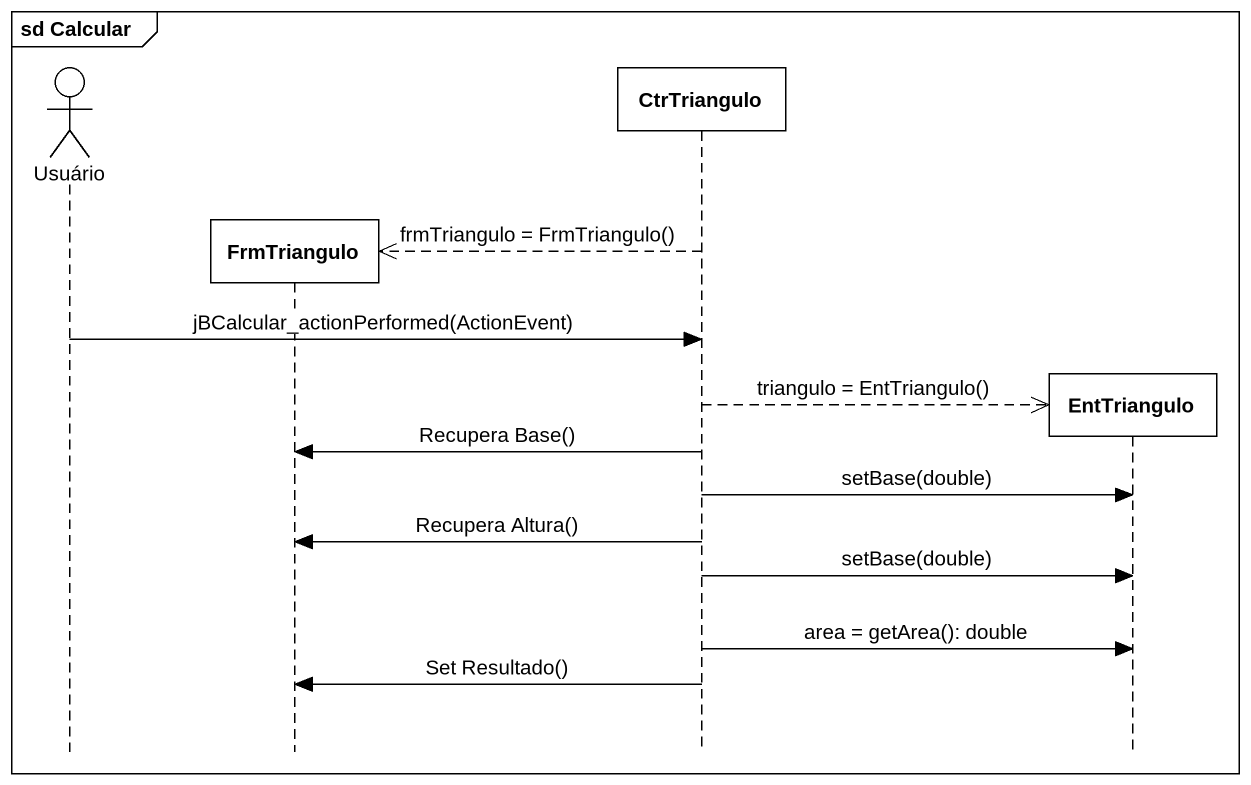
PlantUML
@startuml
mainframe sd Calcular
hide footbox
actor Usuário
participant FrmTriangulo
participant CtrTriangulo
participant EntTriangulo

CtrTriangulo -->> FrmTriangulo ** : frmTriangulo = FrmTriangulo()
Usuário -> CtrTriangulo : jBCalcular_actionPerformed(ActionEvent)
CtrTriangulo -->> EntTriangulo ** : triangulo = EntTriangulo()
CtrTriangulo -> FrmTriangulo : Recupera Base()
CtrTriangulo -> EntTriangulo : setBase(double)
CtrTriangulo -> FrmTriangulo : Recupera Altura()
CtrTriangulo -> EntTriangulo : setBase(double)
CtrTriangulo -> EntTriangulo : area = getArea(): double
CtrTriangulo -> FrmTriangulo : Set Resultado()
@enduml
